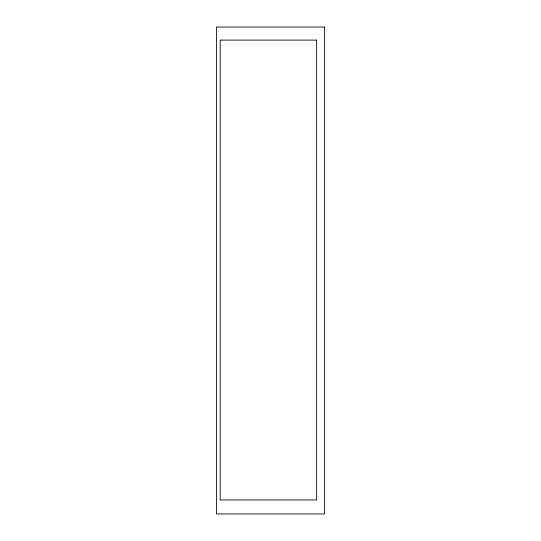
<?xml version="1.0" encoding="UTF-8"?>
<svg xmlns="http://www.w3.org/2000/svg" width="541" height="541" viewBox="0 0 541 541"><rect width="100%" height="100%" fill="white"/><g stroke="black" fill="none" stroke-linecap="round" stroke-linejoin="round"><path stroke-width="0.81" d="M324.6 27.05L216.4 27.05L216.4 513.95L324.6 513.95L324.6 27.05M316.654 40.102L220.194 40.102L220.194 499.952L316.654 499.952L316.654 40.102"/></g></svg>
